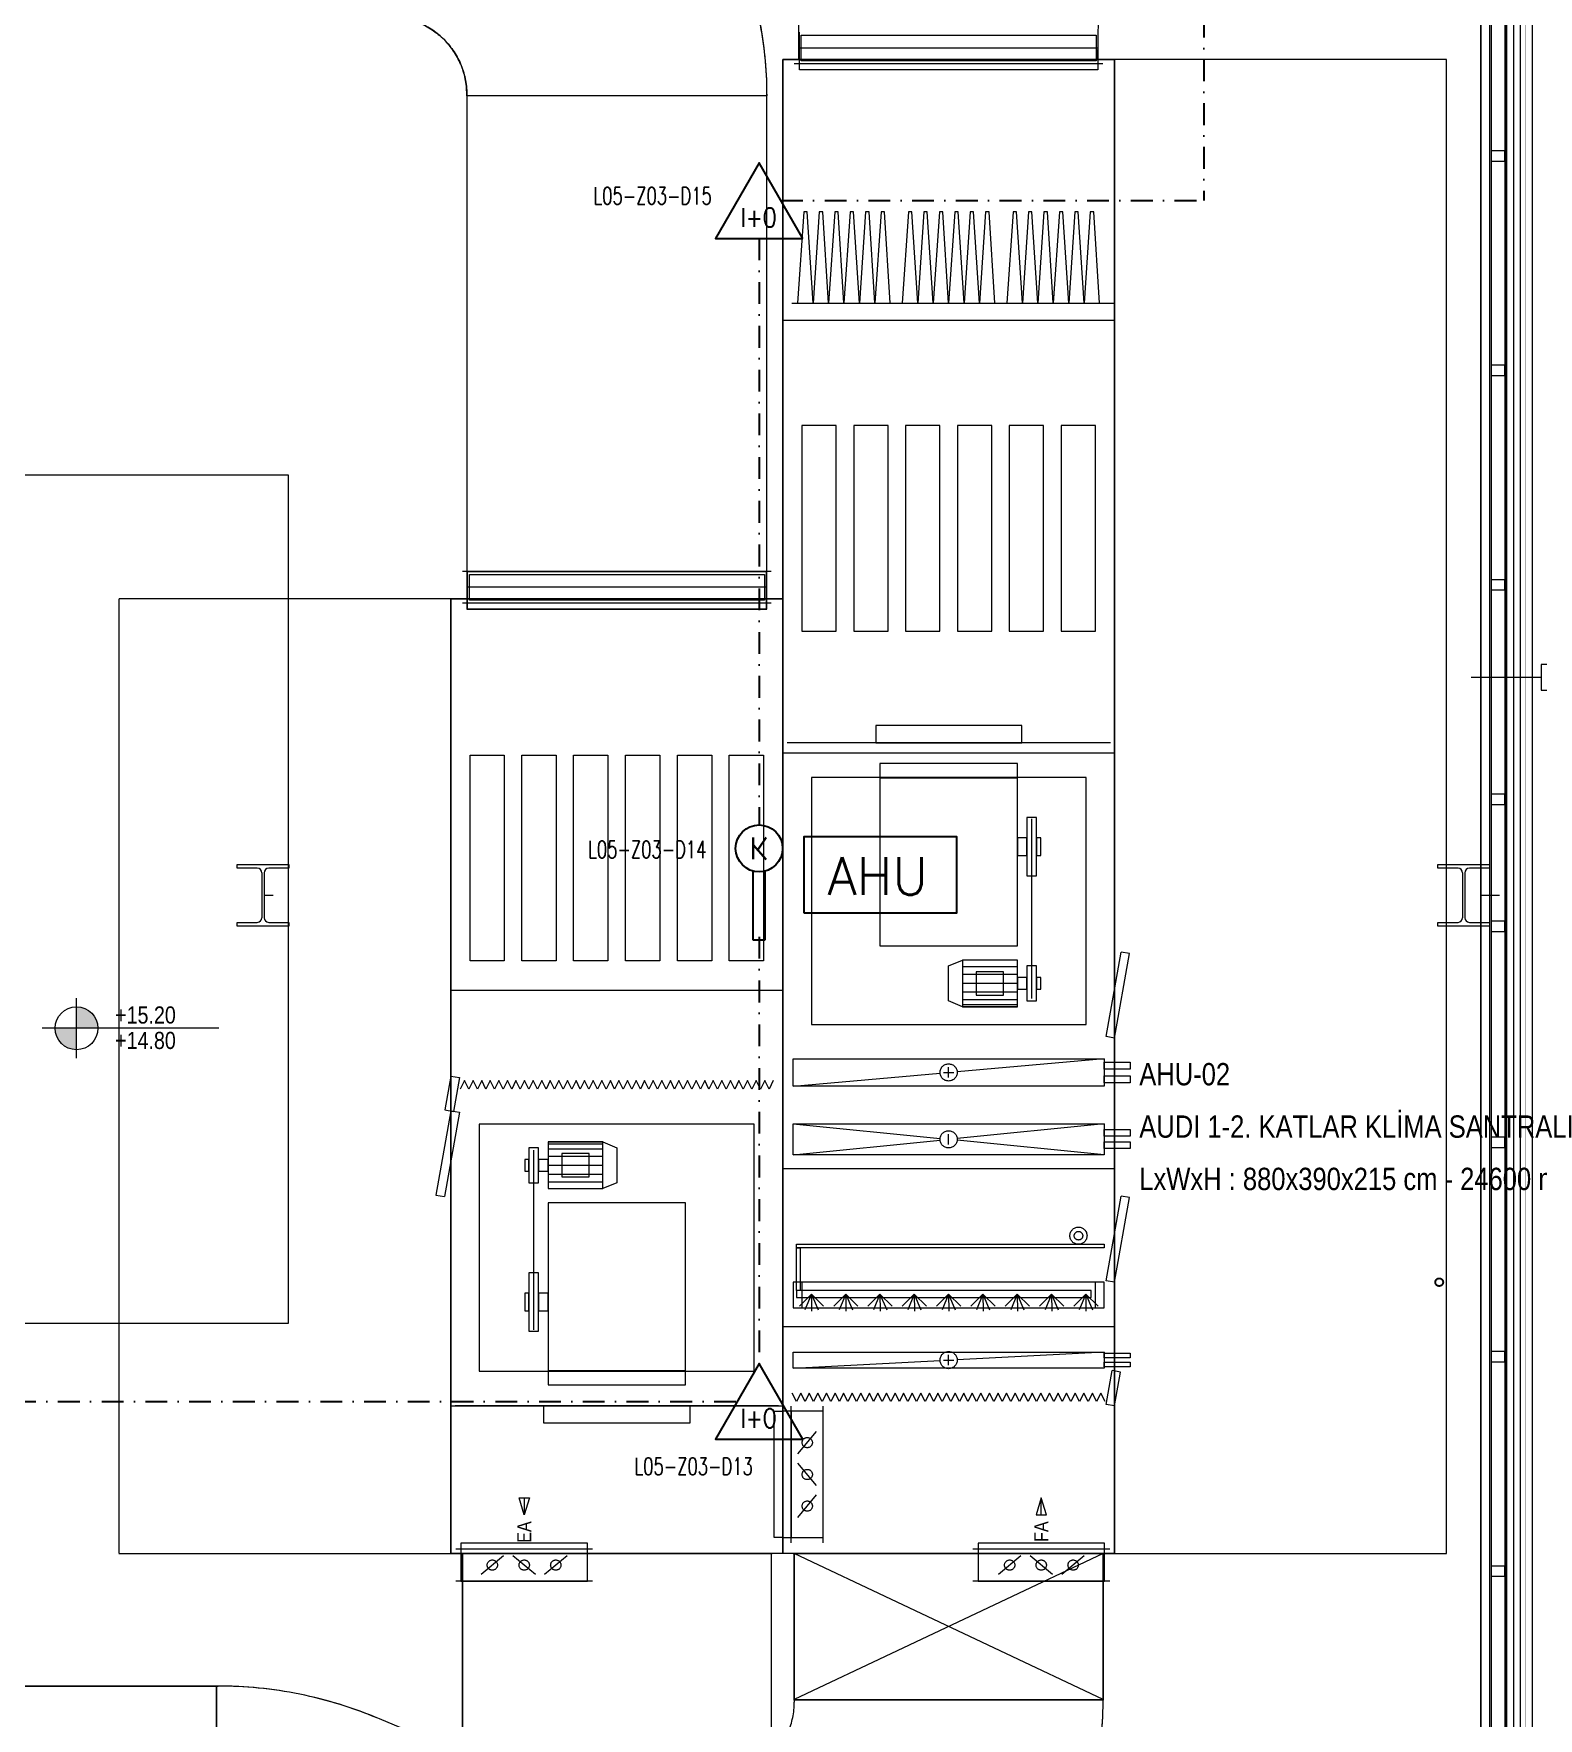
# Model space of a CAD drawing. Extents: x -1133 to 23780, y -1311 to 8245.
# Drawn here: x 19624 to 20501, y 565 to 1547 of the extents above; entities that cross this region are included whole.
import ezdxf
from ezdxf.enums import TextEntityAlignment as Align
from ezdxf.xclip import XClip

# ---------------------------------------------------------------- set-up
doc = ezdxf.new("R2010")
doc.units = 0
doc.header["$MEASUREMENT"] = 0
doc.header["$XCLIPFRAME"] = 0
for name, pattern in [('ACAD_ISO10W100', [18.5, 12, -3, 0.5, -3]), ('DASHDOT', [25.4, 12.7, -6.35, 0, -6.35]), ('HIDDEN', [0.375, 0.25, -0.125])]:
    doc.linetypes.add(name, pattern=pattern)
doc.layers.get('0').update_dxf_attribs({"color": 9, "lineweight": 9})
for name, color, linetype, lineweight in [('06D', 9, 'Continuous', 9), ('10', 9, 'Continuous', 9), ('11', 9, 'Continuous', 9), ('21', 9, 'Continuous', 9), ('22', 8, 'Continuous', 9), ('33', 9, 'BATTING', 9), ('35', 9, 'Continuous', 9), ('40', 9, 'Continuous', 9), ('40B', 9, 'Continuous', 9), ('E-DEDEKTÖR NUMARALARI', 20, 'Continuous', 30), ('E-KABLO', 7, 'Continuous', 30), ('E-KABLO @ 1', 7, 'Continuous', 30), ('E-KANAL TİPİ DUMAN DEDEKTÖRÜ', 7, 'Continuous', 30), ('E-KOMBİNE DEDEKTÖR (ISI+OPTİK DUMAN)', 7, 'Continuous', 30), ('E-YANGIN', 7, 'Continuous', 30), ('KALIP AKS', 8, 'ACAD_ISO10W100', 9)]:
    doc.layers.add(name, color=color, linetype=linetype, lineweight=lineweight)
doc.styles.add('Arial', font='arial.ttf', dxfattribs={"height": 2.5})
doc.styles.add('DEBI-BLOCK', font='arial.ttf', dxfattribs={"width": 0.8})
doc.styles.add('E-YAZI', font='txttw.shx')
doc.styles.add('MuuM_TEXT-STANDART', font='ARIALN.TTF')
doc.styles.add('ROMANS8', font='Txttw.shx')
doc.linetypes.add('BATTING', pattern='A,0.0001,-0.1,[134,ltypeshp.shx,S=0.1,R=0,X=-0.1,Y=0],-0.2,[134,ltypeshp.shx,S=0.1,R=180,X=0.1,Y=0],-0.1', length=0.4001)

# ---------------------------------------------------------------- blocks, each defined once
blk = doc.blocks.new('p-m-mekanik')
for p, q in [((1112.7, 1125.72), (1112.7, 1144.22)), ((1113.7, 1127.52), (1113.7, 1142.32)), ((1113.7, 1142.32), (1285.7, 1142.32)), ((1285.7, 1142.32), (1285.7, 1127.52)), ((1285.7, 1142.32), (1285.7, 1142.32)), ((1286.7, 1144.22), (1286.7, 1125.72)), ((1286.7, 1134.92), (1112.7, 1134.92)), ((1103, 1128.22), (1103, 1122.12)), ((1296.5, 1128.22), (1103, 1128.22)), ((1103, 257.22), (1103, 1128.22)), ((1103, 1128.22), (1296.5, 1128.22)), ((1103, 1122.12), (1103, 1042.12)), ((1290.4, 1128.22), (1109.1, 1128.22)), ((1109.1, 1128.22), (1109.1, 1128.22)), ((1109.1, 1128.22), (1290.4, 1128.22)), ((1289.7, 1125.72), (1109.7, 1125.72)), ((1112.7, 1122.12), (1112.7, 1128.22)), ((1112.7, 1128.22), (1286.7, 1128.22)), ((1286.7, 1125.72), (1112.7, 1125.72)), ((1286.7, 1122.12), (1112.7, 1122.12)), ((1285.7, 1127.52), (1113.7, 1127.52)), ((1286.7, 1128.22), (1286.7, 1122.12)), ((1286.7, 1128.22), (1286.7, 1128.22)), ((1290.4, 1128.22), (1290.4, 1128.22)), ((1290.4, 1128.22), (1290.4, 1128.22)), ((1296.5, 1128.22), (1296.5, 257.22)), ((1296.5, 1128.22), (1296.5, 1122.12)), ((1296.5, 1128.22), (1296.5, 257.22)), ((1296.5, 1122.12), (1296.5, 1042.12)), ((918.8, 1106.97), (918.8, 1107.97)), ((918.8, 1106.97), (918.8, 807.72)), ((1093.8, 1106.97), (918.8, 1106.97)), ((1093.8, 1106.97), (918.8, 1106.97)), ((1093.8, 1107.97), (1093.8, 1106.97)), ((1093.8, 807.72), (1093.8, 1106.97)), ((1103, 982.12), (1103, 1042.12)), ((1296.5, 982.12), (1296.5, 1042.12)), ((1115.3, 1039.42), (1111.7, 986.12)), ((1117.3, 1039.42), (1115.3, 1039.42)), ((1120.7, 986.12), (1117.3, 1039.42)), ((1124.3, 1039.42), (1120.7, 986.12)), ((1126.3, 1039.42), (1124.3, 1039.42)), ((1129.7, 986.12), (1126.3, 1039.42)), ((1133.3, 1039.42), (1129.7, 986.12)), ((1135.3, 1039.42), (1133.3, 1039.42)), ((1138.7, 986.12), (1135.3, 1039.42)), ((1142.3, 1039.42), (1138.7, 986.12)), ((1144.3, 1039.42), (1142.3, 1039.42)), ((1147.7, 986.12), (1144.3, 1039.42)), ((1151.3, 1039.42), (1147.7, 986.12)), ((1153.3, 1039.42), (1151.3, 1039.42)), ((1156.7, 986.12), (1153.3, 1039.42)), ((1160.3, 1039.42), (1156.7, 986.12)), ((1162.3, 1039.42), (1160.3, 1039.42)), ((1165.7, 986.12), (1162.3, 1039.42)), ((1176.3, 1039.42), (1172.7, 986.12)), ((1178.3, 1039.42), (1176.3, 1039.42)), ((1181.7, 986.12), (1178.3, 1039.42)), ((1185.3, 1039.42), (1181.7, 986.12)), ((1187.3, 1039.42), (1185.3, 1039.42)), ((1190.7, 986.12), (1187.3, 1039.42)), ((1194.3, 1039.42), (1190.7, 986.12)), ((1196.3, 1039.42), (1194.3, 1039.42)), ((1199.7, 986.12), (1196.3, 1039.42)), ((1203.3, 1039.42), (1199.7, 986.12)), ((1205.3, 1039.42), (1203.3, 1039.42)), ((1208.7, 986.12), (1205.3, 1039.42)), ((1212.3, 1039.42), (1208.7, 986.12)), ((1214.3, 1039.42), (1212.3, 1039.42)), ((1217.7, 986.12), (1214.3, 1039.42)), ((1221.3, 1039.42), (1217.7, 986.12)), ((1223.3, 1039.42), (1221.3, 1039.42)), ((1226.7, 986.12), (1223.3, 1039.42)), ((1237.3, 1039.42), (1233.7, 986.12)), ((1239.3, 1039.42), (1237.3, 1039.42)), ((1242.7, 986.12), (1239.3, 1039.42)), ((1246.3, 1039.42), (1242.7, 986.12)), ((1248.3, 1039.42), (1246.3, 1039.42)), ((1251.7, 986.12), (1248.3, 1039.42)), ((1255.3, 1039.42), (1251.7, 986.12)), ((1257.3, 1039.42), (1255.3, 1039.42)), ((1260.7, 986.12), (1257.3, 1039.42)), ((1264.3, 1039.42), (1260.7, 986.12)), ((1266.3, 1039.42), (1264.3, 1039.42)), ((1269.7, 986.12), (1266.3, 1039.42)), ((1273.3, 1039.42), (1269.7, 986.12)), ((1275.3, 1039.42), (1273.3, 1039.42)), ((1278.7, 986.12), (1275.3, 1039.42)), ((1282.3, 1039.42), (1278.7, 986.12)), ((1284.3, 1039.42), (1282.3, 1039.42)), ((1287.7, 986.12), (1284.3, 1039.42)), ((1103, 976.02), (1103, 982.12)), ((1108.3, 986.12), (1169.3, 986.12)), ((1169.3, 986.12), (1230.3, 986.12)), ((1230.3, 986.12), (1296.5, 986.12)), ((1296.5, 976.02), (1296.5, 982.12)), ((1296.5, 976.02), (1103, 976.02)), ((1103, 969.92), (1103, 976.02)), ((1296.5, 969.92), (1296.5, 976.02)), ((1103, 919.92), (1103, 969.92)), ((1296.5, 919.92), (1296.5, 969.92)), ((1103, 789.92), (1103, 919.92)), ((1134.2, 914.92), (1114.2, 914.92)), ((1114.2, 914.92), (1114.2, 794.92)), ((1134.2, 794.92), (1134.2, 914.92)), ((1164.4, 914.92), (1144.4, 914.92)), ((1144.4, 914.92), (1144.4, 794.92)), ((1164.4, 794.92), (1164.4, 914.92)), ((1194.6, 914.92), (1174.6, 914.92)), ((1174.6, 914.92), (1174.6, 794.92)), ((1194.6, 794.92), (1194.6, 914.92)), ((1224.9, 914.92), (1204.9, 914.92)), ((1204.9, 914.92), (1204.9, 794.92)), ((1224.9, 794.92), (1224.9, 914.92)), ((1255.1, 914.92), (1235.1, 914.92)), ((1235.1, 914.92), (1235.1, 794.92)), ((1255.1, 794.92), (1255.1, 914.92)), ((1285.3, 914.92), (1265.3, 914.92)), ((1265.3, 914.92), (1265.3, 794.92)), ((1285.3, 794.92), (1285.3, 914.92)), ((1296.5, 789.92), (1296.5, 919.92)), ((1103.1, 839.82), (1103.1, 849.82)), ((1096.3, 829.82), (916.3, 829.82)), ((919.3, 811.32), (919.3, 829.82)), ((919.3, 829.82), (1093.3, 829.82)), ((920.3, 813.12), (920.3, 827.92)), ((920.3, 827.92), (1092.3, 827.92)), ((1092.3, 827.92), (1092.3, 813.12)), ((1092.3, 827.92), (1092.3, 827.92)), ((1093.3, 829.82), (1093.3, 811.32)), ((1093.3, 829.82), (1093.3, 829.82)), ((1093.3, 820.52), (919.3, 820.52)), ((909.5, 257.22), (909.5, 813.82)), ((909.5, 813.82), (909.5, 807.72)), ((1103, 813.82), (909.5, 813.82)), ((909.5, 257.22), (909.5, 813.82)), ((909.5, 813.82), (1103, 813.82)), ((909.5, 807.72), (909.5, 727.72)), ((1096.9, 813.82), (915.6, 813.82)), ((915.6, 813.82), (915.6, 813.82)), ((915.6, 813.82), (1096.9, 813.82)), ((1096.3, 811.32), (916.3, 811.32)), ((918.8, 807.72), (1093.8, 807.72)), ((919.3, 807.72), (919.3, 813.82)), ((919.3, 813.82), (1093.3, 813.82)), ((1093.3, 811.32), (919.3, 811.32)), ((1093.3, 807.72), (919.3, 807.72)), ((1092.3, 813.12), (920.3, 813.12)), ((1093.3, 813.82), (1093.3, 807.72)), ((1093.3, 813.82), (1093.3, 813.82)), ((1096.9, 813.82), (1096.9, 813.82)), ((1096.9, 813.82), (1096.9, 813.82)), ((1103, 813.82), (1103, 807.72)), ((1103, 813.82), (1103, 257.22)), ((1103, 807.72), (1103, 727.72)), ((1103, 729.92), (1103, 789.92)), ((1114.2, 794.92), (1134.2, 794.92)), ((1134.2, 794.92), (1134.2, 794.92)), ((1144.4, 794.92), (1164.4, 794.92)), ((1164.4, 794.92), (1164.4, 794.92)), ((1174.6, 794.92), (1194.6, 794.92)), ((1194.6, 794.92), (1194.6, 794.92)), ((1204.9, 794.92), (1224.9, 794.92)), ((1224.9, 794.92), (1224.9, 794.92)), ((1235.1, 794.92), (1255.1, 794.92)), ((1255.1, 794.92), (1255.1, 794.92)), ((1265.3, 794.92), (1285.3, 794.92)), ((1285.3, 794.92), (1285.3, 794.92)), ((1296.5, 729.92), (1296.5, 789.92)), ((1242.3, 739.92), (1157.2, 739.92)), ((1157.2, 739.92), (1157.2, 729.92)), ((1242.3, 729.92), (1242.3, 739.92)), ((909.5, 727.72), (909.5, 597.72)), ((1103, 723.82), (1103, 729.92)), ((1103, 727.72), (1103, 597.72)), ((1294, 729.92), (1105.5, 729.92)), ((1157.2, 729.92), (1242.3, 729.92)), ((1242.3, 729.92), (1242.3, 729.92)), ((1296.5, 723.82), (1296.5, 729.92)), ((920.7, 602.72), (920.7, 722.72)), ((920.7, 722.72), (940.7, 722.72)), ((940.7, 722.72), (940.7, 602.72)), ((940.7, 722.72), (940.7, 722.72)), ((950.9, 602.72), (950.9, 722.72)), ((950.9, 722.72), (970.9, 722.72)), ((970.9, 722.72), (970.9, 602.72)), ((970.9, 722.72), (970.9, 722.72)), ((981.1, 602.72), (981.1, 722.72)), ((981.1, 722.72), (1001.1, 722.72)), ((1001.1, 722.72), (1001.1, 602.72)), ((1001.1, 722.72), (1001.1, 722.72)), ((1011.4, 602.72), (1011.4, 722.72)), ((1011.4, 722.72), (1031.4, 722.72)), ((1031.4, 722.72), (1031.4, 602.72)), ((1031.4, 722.72), (1031.4, 722.72)), ((1041.6, 602.72), (1041.6, 722.72)), ((1041.6, 722.72), (1061.6, 722.72)), ((1061.6, 722.72), (1061.6, 602.72)), ((1061.6, 722.72), (1061.6, 722.72)), ((1071.8, 602.72), (1071.8, 722.72)), ((1071.8, 722.72), (1091.8, 722.72)), ((1091.8, 722.72), (1091.8, 602.72)), ((1091.8, 722.72), (1091.8, 722.72)), ((1296.5, 723.82), (1103, 723.82)), ((1103, 717.72), (1103, 723.82)), ((1103, 557.72), (1103, 717.72)), ((1239.8, 717.72), (1159.7, 717.72)), ((1159.7, 717.72), (1159.7, 611.52)), ((1239.8, 611.52), (1239.8, 717.72)), ((1296.5, 717.72), (1296.5, 723.82)), ((1296.5, 557.72), (1296.5, 717.72)), ((1279.9, 709.72), (1119.7, 709.72)), ((1119.7, 709.72), (1119.7, 565.72)), ((1239.8, 709.32), (1159.7, 709.32)), ((1279.9, 565.72), (1279.9, 709.72)), ((1251, 686.32), (1245.4, 686.32)), ((1245.4, 686.32), (1245.4, 652.32)), ((1248.2, 580.82), (1248.2, 685.62)), ((1251, 652.32), (1251, 686.32)), ((1245.4, 674.42), (1239.8, 674.42)), ((1239.8, 674.42), (1239.8, 664.22)), ((1245.4, 664.22), (1245.4, 674.42)), ((1253.4, 674.42), (1251, 674.42)), ((1251, 674.42), (1251, 664.22)), ((1253.4, 664.22), (1253.4, 674.42)), ((1239.8, 664.22), (1245.4, 664.22)), ((1245.4, 664.22), (1245.4, 664.22)), ((1251, 664.22), (1253.4, 664.22)), ((1253.4, 664.22), (1253.4, 664.22)), ((1245.4, 652.32), (1251, 652.32)), ((1251, 652.32), (1251, 652.32)), ((1159.7, 611.52), (1239.8, 611.52)), ((1239.8, 611.52), (1239.8, 611.52)), ((940.7, 602.72), (920.7, 602.72)), ((970.9, 602.72), (950.9, 602.72)), ((1001.1, 602.72), (981.1, 602.72)), ((1031.4, 602.72), (1011.4, 602.72)), ((1061.6, 602.72), (1041.6, 602.72)), ((1091.8, 602.72), (1071.8, 602.72)), ((1199.7, 599.82), (1207.8, 603.22)), ((1199.7, 579.42), (1199.7, 599.82)), ((1239.8, 603.22), (1207.8, 603.22)), ((1207.8, 603.22), (1207.8, 576.02)), ((1239.8, 599.22), (1207.8, 599.22)), ((1239.8, 576.02), (1239.8, 603.22)), ((1251, 599.82), (1245.4, 599.82)), ((1245.4, 599.82), (1245.4, 579.42)), ((1251, 579.42), (1251, 599.82)), ((1291.6, 558.62), (1300.3, 607.92)), ((1296.5, 557.72), (1305.2, 607.02)), ((1305.2, 607.02), (1300.3, 607.92)), ((909.5, 591.62), (909.5, 597.72)), ((909.5, 591.62), (909.5, 585.52)), ((1103, 591.62), (1103, 597.72)), ((1103, 591.62), (1103, 585.52)), ((1239.8, 594.82), (1207.8, 594.82)), ((1239.8, 589.62), (1207.8, 589.62)), ((1231.8, 596.42), (1215.8, 596.42)), ((1215.8, 596.42), (1215.8, 582.82)), ((1231.8, 582.82), (1231.8, 596.42)), ((1245.4, 593.02), (1239.8, 593.02)), ((1239.8, 593.02), (1239.8, 586.22)), ((1245.4, 586.22), (1245.4, 593.02)), ((1253.4, 593.02), (1251, 593.02)), ((1251, 593.02), (1251, 586.22)), ((1253.4, 586.22), (1253.4, 593.02)), ((909.5, 585.52), (909.5, 535.52)), ((1103, 585.52), (909.5, 585.52)), ((1103, 585.52), (1103, 535.52)), ((1239.8, 584.42), (1207.8, 584.42)), ((1239.8, 580.02), (1207.8, 580.02)), ((1215.8, 582.82), (1231.8, 582.82)), ((1231.8, 582.82), (1231.8, 582.82)), ((1239.8, 586.22), (1245.4, 586.22)), ((1245.4, 586.22), (1245.4, 586.22)), ((1251, 586.22), (1253.4, 586.22)), ((1253.4, 586.22), (1253.4, 586.22)), ((1207.8, 576.02), (1199.7, 579.42)), ((1239.8, 577.12), (1207.8, 577.12)), ((1239.8, 576.02), (1207.8, 576.02)), ((1207.8, 576.02), (1239.8, 576.02)), ((1239.8, 576.02), (1239.8, 576.02)), ((1245.4, 579.42), (1251, 579.42)), ((1251, 579.42), (1251, 579.42)), ((1119.7, 565.72), (1279.9, 565.72)), ((1279.9, 565.72), (1279.9, 565.72)), ((1103, 527.72), (1103, 557.72)), ((1296.5, 557.72), (1291.6, 558.62)), ((1296.5, 527.72), (1296.5, 557.72)), ((1109.1, 529.72), (1109.1, 545.72)), ((1109.1, 545.72), (1290.4, 545.72)), ((1199.7, 534.72), (1199.7, 540.72)), ((1290.4, 545.72), (1204.7, 538.12)), ((1290.4, 545.72), (1290.4, 529.72)), ((1290.4, 539.72), (1290.4, 543.72)), ((1290.4, 543.72), (1305.5, 543.72)), ((1305.5, 543.72), (1305.5, 539.72)), ((909.5, 535.52), (906.1, 515.82)), ((909.5, 535.52), (909.5, 515.52)), ((909.5, 535.52), (914.5, 534.72)), ((914.5, 534.72), (911, 515.02)), ((917.5, 533.02), (915, 528.02)), ((920, 528.02), (917.5, 533.02)), ((922.5, 533.02), (920, 528.02)), ((925, 528.02), (922.5, 533.02)), ((927.5, 533.02), (925, 528.02)), ((930, 528.02), (927.5, 533.02)), ((932.5, 533.02), (930, 528.02)), ((935, 528.02), (932.5, 533.02)), ((937.5, 533.02), (935, 528.02)), ((940, 528.02), (937.5, 533.02)), ((942.5, 533.02), (940, 528.02)), ((945, 528.02), (942.5, 533.02)), ((947.5, 533.02), (945, 528.02)), ((950, 528.02), (947.5, 533.02)), ((952.5, 533.02), (950, 528.02)), ((955, 528.02), (952.5, 533.02)), ((957.5, 533.02), (955, 528.02)), ((960, 528.02), (957.5, 533.02)), ((962.5, 533.02), (960, 528.02)), ((965, 528.02), (962.5, 533.02)), ((967.5, 533.02), (965, 528.02)), ((970, 528.02), (967.5, 533.02)), ((972.5, 533.02), (970, 528.02)), ((975, 528.02), (972.5, 533.02)), ((977.5, 533.02), (975, 528.02)), ((980, 528.02), (977.5, 533.02)), ((982.5, 533.02), (980, 528.02)), ((985, 528.02), (982.5, 533.02)), ((987.5, 533.02), (985, 528.02)), ((990, 528.02), (987.5, 533.02)), ((992.5, 533.02), (990, 528.02)), ((995, 528.02), (992.5, 533.02)), ((997.5, 533.02), (995, 528.02)), ((1000, 528.02), (997.5, 533.02)), ((1002.5, 533.02), (1000, 528.02)), ((1005, 528.02), (1002.5, 533.02)), ((1007.5, 533.02), (1005, 528.02)), ((1010, 528.02), (1007.5, 533.02)), ((1012.5, 533.02), (1010, 528.02)), ((1015, 528.02), (1012.5, 533.02)), ((1017.5, 533.02), (1015, 528.02)), ((1020, 528.02), (1017.5, 533.02)), ((1022.5, 533.02), (1020, 528.02)), ((1025, 528.02), (1022.5, 533.02)), ((1027.5, 533.02), (1025, 528.02)), ((1030, 528.02), (1027.5, 533.02)), ((1032.5, 533.02), (1030, 528.02)), ((1035, 528.02), (1032.5, 533.02)), ((1037.5, 533.02), (1035, 528.02)), ((1040, 528.02), (1037.5, 533.02)), ((1042.5, 533.02), (1040, 528.02)), ((1045, 528.02), (1042.5, 533.02)), ((1047.5, 533.02), (1045, 528.02)), ((1050, 528.02), (1047.5, 533.02)), ((1052.5, 533.02), (1050, 528.02)), ((1055, 528.02), (1052.5, 533.02)), ((1057.5, 533.02), (1055, 528.02)), ((1060, 528.02), (1057.5, 533.02)), ((1062.5, 533.02), (1060, 528.02)), ((1065, 528.02), (1062.5, 533.02)), ((1067.5, 533.02), (1065, 528.02)), ((1070, 528.02), (1067.5, 533.02)), ((1072.5, 533.02), (1070, 528.02)), ((1075, 528.02), (1072.5, 533.02)), ((1077.5, 533.02), (1075, 528.02)), ((1080, 528.02), (1077.5, 533.02)), ((1082.5, 533.02), (1080, 528.02)), ((1085, 528.02), (1082.5, 533.02)), ((1087.5, 533.02), (1085, 528.02)), ((1090, 528.02), (1087.5, 533.02)), ((1092.5, 533.02), (1090, 528.02)), ((1095, 528.02), (1092.5, 533.02)), ((1097.5, 533.02), (1095, 528.02)), ((1103, 535.52), (1103, 515.52)), ((1109.1, 529.72), (1194.7, 537.32)), ((1196.7, 537.72), (1202.7, 537.72)), ((1305.5, 539.72), (1290.4, 539.72)), ((1290.4, 539.72), (1290.4, 539.72)), ((1290.4, 531.72), (1290.4, 535.72)), ((1290.4, 535.72), (1305.5, 535.72)), ((1305.5, 531.72), (1290.4, 531.72)), ((1290.4, 531.72), (1290.4, 531.72)), ((1305.5, 535.72), (1305.5, 531.72)), ((1103, 487.72), (1103, 527.72)), ((1290.4, 529.72), (1109.1, 529.72)), ((1109.1, 529.72), (1109.1, 529.72)), ((1296.5, 487.72), (1296.5, 527.72)), ((909.5, 515.42), (900.8, 466.22)), ((914.5, 514.62), (905.8, 465.32)), ((906.1, 515.82), (911, 515.02)), ((909.5, 515.52), (909.5, 355.52)), ((909.5, 515.42), (914.5, 514.62)), ((1103, 515.52), (1103, 355.52)), ((926.1, 507.52), (926.1, 363.52)), ((1086.3, 507.52), (926.1, 507.52)), ((926.1, 507.52), (926.1, 507.52)), ((1086.3, 363.52), (1086.3, 507.52)), ((1109.1, 507.72), (1194.7, 499.22)), ((1109.1, 489.72), (1109.1, 507.72)), ((1109.1, 507.72), (1290.4, 507.72)), ((1199.7, 495.72), (1199.7, 501.72)), ((1290.4, 507.72), (1204.7, 499.22)), ((1290.4, 507.72), (1290.4, 489.72)), ((1290.4, 500.52), (1290.4, 504.52)), ((1290.4, 504.52), (1305.5, 504.52)), ((1305.5, 504.52), (1305.5, 500.52)), ((955, 493.82), (955, 473.42)), ((960.6, 493.82), (955, 493.82)), ((955, 493.82), (955, 493.82)), ((957.8, 492.42), (957.8, 387.62)), ((960.6, 473.42), (960.6, 493.82)), ((966.2, 497.22), (998.2, 497.22)), ((966.2, 497.22), (966.2, 470.02)), ((998.2, 497.22), (966.2, 497.22)), ((966.2, 497.22), (966.2, 497.22)), ((966.2, 496.12), (998.2, 496.12)), ((966.2, 493.22), (998.2, 493.22)), ((998.2, 497.22), (1006.3, 493.82)), ((998.2, 470.02), (998.2, 497.22)), ((1006.3, 493.82), (1006.3, 473.42)), ((1109.1, 489.72), (1194.7, 498.22)), ((1290.4, 489.72), (1204.7, 498.22)), ((1305.5, 500.52), (1290.4, 500.52)), ((1290.4, 500.52), (1290.4, 500.52)), ((1290.4, 493.32), (1290.4, 497.32)), ((1290.4, 497.32), (1305.5, 497.32)), ((1305.5, 493.32), (1290.4, 493.32)), ((1290.4, 493.32), (1290.4, 493.32)), ((1305.5, 497.32), (1305.5, 493.32)), ((952.6, 487.02), (952.6, 480.22)), ((955, 487.02), (952.6, 487.02)), ((952.6, 487.02), (952.6, 487.02)), ((955, 480.22), (955, 487.02)), ((960.6, 487.02), (960.6, 480.22)), ((966.2, 487.02), (960.6, 487.02)), ((960.6, 487.02), (960.6, 487.02)), ((966.2, 488.82), (998.2, 488.82)), ((966.2, 480.22), (966.2, 487.02)), ((966.2, 483.62), (998.2, 483.62)), ((974.2, 490.42), (974.2, 476.82)), ((990.2, 490.42), (974.2, 490.42)), ((974.2, 490.42), (974.2, 490.42)), ((990.2, 476.82), (990.2, 490.42)), ((1103, 481.62), (1103, 487.72)), ((1103, 481.62), (1296.5, 481.62)), ((1103, 475.52), (1103, 481.62)), ((1290.4, 489.72), (1109.1, 489.72)), ((1109.1, 489.72), (1109.1, 489.72)), ((1296.5, 481.62), (1296.5, 487.72)), ((1296.5, 475.52), (1296.5, 481.62)), ((952.6, 480.22), (955, 480.22)), ((955, 473.42), (960.6, 473.42)), ((960.6, 480.22), (966.2, 480.22)), ((966.2, 478.42), (998.2, 478.42)), ((966.2, 474.02), (998.2, 474.02)), ((974.2, 476.82), (990.2, 476.82)), ((1006.3, 473.42), (998.2, 470.02)), ((1103, 395.52), (1103, 475.52)), ((1296.5, 395.52), (1296.5, 475.52)), ((900.8, 466.22), (905.8, 465.32)), ((966.2, 470.02), (998.2, 470.02)), ((966.2, 461.72), (966.2, 355.52)), ((1046.3, 461.72), (966.2, 461.72)), ((966.2, 461.72), (966.2, 461.72)), ((1046.3, 355.52), (1046.3, 461.72)), ((1291.6, 416.32), (1300.3, 465.52)), ((1296.5, 415.42), (1305.2, 464.72)), ((1305.2, 464.72), (1300.3, 465.52)), ((1111.1, 435.52), (1111.1, 437.52)), ((1111.1, 437.52), (1290.4, 437.52)), ((1290.4, 435.52), (1111.1, 435.52)), ((1111.1, 435.52), (1111.1, 435.52)), ((1111.1, 410.52), (1111.1, 435.52)), ((1111.1, 435.52), (1113.1, 435.52)), ((1113.1, 435.52), (1113.1, 410.52)), ((1290.4, 437.52), (1290.4, 435.52)), ((955, 420.92), (955, 386.92)), ((960.6, 420.92), (955, 420.92)), ((955, 420.92), (955, 420.92)), ((960.6, 386.92), (960.6, 420.92)), ((1290.4, 415.52), (1109.1, 415.52)), ((1109.1, 415.52), (1109.1, 400.52)), ((1285.4, 415.52), (1114.1, 415.52)), ((1114.1, 415.52), (1114.1, 400.52)), ((1285.4, 400.52), (1285.4, 415.52)), ((1290.4, 400.52), (1290.4, 415.52)), ((1296.5, 415.42), (1291.6, 416.32)), ((952.6, 409.02), (952.6, 398.82)), ((955, 409.02), (952.6, 409.02)), ((952.6, 409.02), (952.6, 409.02)), ((955, 398.82), (955, 409.02)), ((960.6, 409.02), (960.6, 398.82)), ((966.2, 409.02), (960.6, 409.02)), ((960.6, 409.02), (960.6, 409.02)), ((966.2, 398.82), (966.2, 409.02)), ((1113.1, 410.52), (1111.1, 410.52)), ((1111.1, 410.52), (1111.1, 410.52)), ((1282.9, 410.52), (1111.1, 410.52)), ((1111.1, 410.52), (1111.1, 406.52)), ((1111.1, 406.52), (1282.9, 406.52)), ((1119.7, 408.52), (1112.7, 401.42)), ((1119.7, 408.52), (1115.9, 399.32)), ((1119.7, 408.52), (1119.8, 398.52)), ((1119.7, 408.52), (1123.6, 399.32)), ((1119.7, 408.52), (1126.8, 401.42)), ((1139.7, 408.52), (1132.7, 401.42)), ((1139.7, 408.52), (1135.9, 399.32)), ((1139.7, 408.52), (1139.8, 398.52)), ((1139.7, 408.52), (1143.6, 399.32)), ((1139.7, 408.52), (1146.8, 401.42)), ((1159.7, 408.52), (1152.7, 401.42)), ((1159.7, 408.52), (1155.9, 399.32)), ((1159.7, 408.52), (1159.8, 398.52)), ((1159.7, 408.52), (1163.6, 399.32)), ((1159.7, 408.52), (1166.8, 401.42)), ((1179.7, 408.52), (1172.7, 401.42)), ((1179.7, 408.52), (1175.9, 399.32)), ((1179.7, 408.52), (1179.8, 398.52)), ((1179.7, 408.52), (1183.6, 399.32)), ((1179.7, 408.52), (1186.8, 401.42)), ((1199.7, 408.52), (1192.7, 401.42)), ((1199.7, 408.52), (1195.9, 399.32)), ((1199.7, 408.52), (1199.8, 398.52)), ((1199.7, 408.52), (1203.6, 399.32)), ((1199.7, 408.52), (1206.8, 401.42)), ((1219.7, 408.52), (1212.7, 401.42)), ((1219.7, 408.52), (1215.9, 399.32)), ((1219.7, 408.52), (1219.8, 398.52)), ((1219.7, 408.52), (1223.6, 399.32)), ((1219.7, 408.52), (1226.8, 401.42)), ((1239.7, 408.52), (1232.7, 401.42)), ((1239.7, 408.52), (1235.9, 399.32)), ((1239.7, 408.52), (1239.8, 398.52)), ((1239.7, 408.52), (1243.6, 399.32)), ((1239.7, 408.52), (1246.8, 401.42)), ((1259.7, 408.52), (1252.7, 401.42)), ((1259.7, 408.52), (1255.9, 399.32)), ((1259.7, 408.52), (1259.8, 398.52)), ((1259.7, 408.52), (1263.6, 399.32)), ((1259.7, 408.52), (1266.8, 401.42)), ((1279.7, 408.52), (1272.7, 401.42)), ((1279.7, 408.52), (1275.9, 399.32)), ((1279.7, 408.52), (1279.8, 398.52)), ((1279.7, 408.52), (1283.6, 399.32)), ((1279.7, 408.52), (1286.8, 401.42)), ((1282.9, 406.52), (1282.9, 410.52)), ((1282.9, 406.52), (1282.9, 406.52)), ((952.6, 398.82), (955, 398.82)), ((960.6, 398.82), (966.2, 398.82)), ((1103, 389.42), (1103, 395.52)), ((1109.1, 400.52), (1290.4, 400.52)), ((1114.1, 400.52), (1285.4, 400.52)), ((1285.4, 400.52), (1285.4, 400.52)), ((1290.4, 400.52), (1290.4, 400.52)), ((1296.5, 389.42), (1296.5, 395.52)), ((955, 386.92), (960.6, 386.92)), ((1296.5, 389.42), (1103, 389.42)), ((1103, 383.32), (1103, 389.42)), ((1103, 363.32), (1103, 383.32)), ((1296.5, 383.32), (1296.5, 389.42)), ((1296.5, 363.32), (1296.5, 383.32)), ((1109.1, 365.32), (1109.1, 374.62)), ((1109.1, 374.62), (1290.4, 374.62)), ((1290.4, 374.62), (1204.7, 370.22)), ((1290.4, 374.62), (1290.4, 365.32)), ((1290.4, 371.32), (1290.4, 374.02)), ((1290.4, 374.02), (1305.5, 374.02)), ((1305.5, 374.02), (1305.5, 371.32)), ((926.1, 363.52), (1086.3, 363.52)), ((966.2, 363.92), (1046.3, 363.92)), ((1109.1, 365.32), (1194.7, 369.72)), ((1290.4, 365.32), (1109.1, 365.32)), ((1109.1, 365.32), (1109.1, 365.32)), ((1196.7, 370.02), (1202.7, 370.02)), ((1199.7, 367.02), (1199.7, 373.02)), ((1305.5, 371.32), (1290.4, 371.32)), ((1290.4, 371.32), (1290.4, 371.32)), ((1290.4, 366.02), (1290.4, 368.72)), ((1290.4, 368.72), (1305.5, 368.72)), ((1305.5, 366.02), (1290.4, 366.02)), ((1290.4, 366.02), (1290.4, 366.02)), ((1291.6, 344.22), (1295.1, 363.92)), ((1300, 363.02), (1295.1, 363.92)), ((1305.5, 368.72), (1305.5, 366.02)), ((909.5, 349.42), (909.5, 355.52)), ((966.2, 355.52), (1046.3, 355.52)), ((1103, 343.32), (1103, 363.32)), ((1103, 349.42), (1103, 355.52)), ((1296.5, 343.32), (1296.5, 363.32)), ((1296.5, 343.32), (1300, 363.02)), ((909.5, 349.42), (909.5, 343.32)), ((1103, 349.42), (1103, 343.32)), ((1111, 345.82), (1108.5, 350.82)), ((1113.5, 350.82), (1111, 345.82)), ((1116, 345.82), (1113.5, 350.82)), ((1118.5, 350.82), (1116, 345.82)), ((1121, 345.82), (1118.5, 350.82)), ((1123.5, 350.82), (1121, 345.82)), ((1126, 345.82), (1123.5, 350.82)), ((1128.5, 350.82), (1126, 345.82)), ((1131, 345.82), (1128.5, 350.82)), ((1133.5, 350.82), (1131, 345.82)), ((1136, 345.82), (1133.5, 350.82)), ((1138.5, 350.82), (1136, 345.82)), ((1141, 345.82), (1138.5, 350.82)), ((1143.5, 350.82), (1141, 345.82)), ((1146, 345.82), (1143.5, 350.82)), ((1148.5, 350.82), (1146, 345.82)), ((1151, 345.82), (1148.5, 350.82)), ((1153.5, 350.82), (1151, 345.82)), ((1156, 345.82), (1153.5, 350.82)), ((1158.5, 350.82), (1156, 345.82)), ((1161, 345.82), (1158.5, 350.82)), ((1163.5, 350.82), (1161, 345.82)), ((1166, 345.82), (1163.5, 350.82)), ((1168.5, 350.82), (1166, 345.82)), ((1171, 345.82), (1168.5, 350.82)), ((1173.5, 350.82), (1171, 345.82)), ((1176, 345.82), (1173.5, 350.82)), ((1178.5, 350.82), (1176, 345.82)), ((1181, 345.82), (1178.5, 350.82)), ((1183.5, 350.82), (1181, 345.82)), ((1186, 345.82), (1183.5, 350.82)), ((1188.5, 350.82), (1186, 345.82)), ((1191, 345.82), (1188.5, 350.82)), ((1193.5, 350.82), (1191, 345.82)), ((1196, 345.82), (1193.5, 350.82)), ((1198.5, 350.82), (1196, 345.82)), ((1201, 345.82), (1198.5, 350.82)), ((1203.5, 350.82), (1201, 345.82)), ((1206, 345.82), (1203.5, 350.82)), ((1208.5, 350.82), (1206, 345.82)), ((1211, 345.82), (1208.5, 350.82)), ((1213.5, 350.82), (1211, 345.82)), ((1216, 345.82), (1213.5, 350.82)), ((1218.5, 350.82), (1216, 345.82)), ((1221, 345.82), (1218.5, 350.82)), ((1223.5, 350.82), (1221, 345.82)), ((1226, 345.82), (1223.5, 350.82)), ((1228.5, 350.82), (1226, 345.82)), ((1231, 345.82), (1228.5, 350.82)), ((1233.5, 350.82), (1231, 345.82)), ((1236, 345.82), (1233.5, 350.82)), ((1238.5, 350.82), (1236, 345.82)), ((1241, 345.82), (1238.5, 350.82)), ((1243.5, 350.82), (1241, 345.82)), ((1246, 345.82), (1243.5, 350.82)), ((1248.5, 350.82), (1246, 345.82)), ((1251, 345.82), (1248.5, 350.82)), ((1253.5, 350.82), (1251, 345.82)), ((1256, 345.82), (1253.5, 350.82)), ((1258.5, 350.82), (1256, 345.82)), ((1261, 345.82), (1258.5, 350.82)), ((1263.5, 350.82), (1261, 345.82)), ((1266, 345.82), (1263.5, 350.82)), ((1268.5, 350.82), (1266, 345.82)), ((1271, 345.82), (1268.5, 350.82)), ((1273.5, 350.82), (1271, 345.82)), ((1276, 345.82), (1273.5, 350.82)), ((1278.5, 350.82), (1276, 345.82)), ((1281, 345.82), (1278.5, 350.82)), ((1283.5, 350.82), (1281, 345.82)), ((1286, 345.82), (1283.5, 350.82)), ((1288.5, 350.82), (1286, 345.82)), ((1291, 345.82), (1288.5, 350.82)), ((1296.5, 343.32), (1291.6, 344.22)), ((909.5, 263.32), (909.5, 343.32)), ((909.5, 343.32), (909.5, 343.32)), ((909.5, 343.32), (1103, 343.32)), ((1100.5, 343.32), (912, 343.32)), ((963.7, 333.32), (963.7, 343.32)), ((963.7, 343.32), (1048.8, 343.32)), ((1048.8, 343.32), (1048.8, 333.32)), ((1048.8, 343.32), (1048.8, 343.32)), ((1098, 266.52), (1098, 340.22)), ((1098, 340.22), (1103, 340.22)), ((1103, 263.32), (1103, 343.32)), ((1103, 263.32), (1103, 343.32)), ((1103, 343.32), (1103, 343.32)), ((1103, 340.22), (1103, 266.52)), ((1108, 340.22), (1103, 340.22)), ((1103, 340.22), (1103, 266.52)), ((1108, 263.52), (1108, 343.22)), ((1126.5, 340.22), (1108, 340.22)), ((1108, 340.22), (1108, 266.52)), ((1108, 266.52), (1108, 340.22)), ((1126.5, 263.52), (1126.5, 343.22)), ((1126.5, 266.52), (1126.5, 340.22)), ((1296.5, 263.32), (1296.5, 343.32)), ((1048.8, 333.32), (963.7, 333.32)), ((1111.9, 315.32), (1122.6, 328.42)), ((1122.6, 296.82), (1111.9, 309.92)), ((952.3, 279.72), (949.3, 289.72)), ((949.3, 289.72), (955.3, 289.72)), ((952.3, 289.72), (952.3, 279.72)), ((955.3, 289.72), (952.3, 279.72)), ((1111.9, 278.32), (1122.6, 291.42)), ((1253.7, 289.72), (1250.7, 279.72)), ((1253.7, 279.72), (1253.7, 289.72)), ((1256.7, 279.72), (1253.7, 289.72)), ((1250.7, 279.72), (1256.7, 279.72)), ((1103, 266.52), (1098, 266.52)), ((1098, 266.52), (1098, 266.52)), ((1103, 266.52), (1108, 266.52)), ((1108, 266.52), (1126.5, 266.52)), ((1108, 266.52), (1108, 266.52)), ((1126.5, 266.52), (1126.5, 266.52)), ((716, 257.22), (909.5, 257.22)), ((909.5, 257.22), (909.5, 263.32)), ((1103, 257.22), (909.5, 257.22)), ((1103, 257.22), (909.5, 257.22)), ((992.1, 259.72), (912.4, 259.72)), ((989.1, 263.32), (915.4, 263.32)), ((915.4, 263.32), (915.4, 257.22)), ((989.1, 259.72), (915.4, 259.72)), ((915.4, 259.72), (915.4, 241.22)), ((915.4, 257.22), (989.1, 257.22)), ((1096.9, 257.22), (915.6, 257.22)), ((915.6, 257.22), (915.6, 257.22)), ((915.6, 257.22), (1096.9, 257.22)), ((916.25, -88.46), (916.25, 257.22)), ((916.25, 257.22), (1096.25, 257.22)), ((940.3, 255.82), (927.2, 245.12)), ((958.8, 245.12), (945.7, 255.82)), ((977.3, 255.82), (964.2, 245.12)), ((989.1, 257.22), (989.1, 263.32)), ((989.1, 241.22), (989.1, 259.72)), ((989.1, 257.22), (989.1, 257.22)), ((1096.25, 257.22), (1096.25, -88.46)), ((1096.9, 257.22), (1096.9, 257.22)), ((1096.9, 257.22), (1096.9, 257.22)), ((1103, 257.22), (1103, 263.32)), ((1103, 257.22), (1103, 263.32)), ((1296.5, 257.22), (1103, 257.22)), ((1296.5, 257.22), (1103, 257.22)), ((1290.4, 257.22), (1109.1, 257.22)), ((1109.1, 257.22), (1109.1, 257.22)), ((1109.1, 257.22), (1290.4, 257.22)), ((1289.75, 172.22), (1109.75, 257.22)), ((1289.75, 257.22), (1109.75, 172.22)), ((1289.75, 257.22), (1109.75, 257.22)), ((1109.75, 257.22), (1109.75, 172.22)), ((1109.75, 171.69), (1109.75, 257.22)), ((1109.75, 257.22), (1289.75, 257.22)), ((1293.6, 259.72), (1213.9, 259.72)), ((1290.6, 263.32), (1216.9, 263.32)), ((1216.9, 263.32), (1216.9, 257.22)), ((1290.6, 259.72), (1216.9, 259.72)), ((1216.9, 259.72), (1216.9, 241.22)), ((1216.9, 257.22), (1290.6, 257.22)), ((1241.8, 255.82), (1228.7, 245.12)), ((1260.3, 245.12), (1247.2, 255.82)), ((1278.8, 255.82), (1265.7, 245.12)), ((1289.75, 172.22), (1289.75, 257.22)), ((1289.75, 257.22), (1289.75, 171.69)), ((1290.4, 257.22), (1290.4, 257.22)), ((1290.4, 257.22), (1290.4, 257.22)), ((1290.6, 257.22), (1290.6, 263.32)), ((1290.6, 241.22), (1290.6, 259.72)), ((1290.6, 257.22), (1290.6, 257.22)), ((1296.5, 257.22), (1296.5, 263.32)), ((992.1, 241.22), (912.4, 241.22)), ((915.4, 241.22), (989.1, 241.22)), ((989.1, 241.22), (989.1, 241.22)), ((1293.6, 241.22), (1213.9, 241.22)), ((1216.9, 241.22), (1290.6, 241.22)), ((1290.6, 241.22), (1290.6, 241.22)), ((0, 180), (772.88, 180)), ((772.88, 0), (772.88, 180)), ((772.88, 180), (773.88, 180)), ((772.88, 180), (772.88, 0)), ((1109.75, 172.22), (1289.75, 172.22)), ((1109.75, 171.69), (1109.75, 170.69)), ((1289.75, 171.69), (1109.75, 171.69)), ((1289.75, 171.69), (1109.75, 171.69)), ((1289.75, 170.69), (1289.75, 171.69))]:
    blk.add_line(p, q)
at = {"linetype": 'HIDDEN'}
for p, q in [((1490, 1128.22), (1296.5, 1128.22)), ((1490, 257.22), (1490, 1128.22)), ((814.95, 885.95), (621.45, 885.95)), ((814.95, 391.55), (814.95, 885.95)), ((909.5, 813.82), (716, 813.82)), ((716, 813.82), (716, 257.22)), ((621.45, 391.55), (814.95, 391.55)), ((1296.5, 257.22), (1490, 257.22))]:
    blk.add_line(p, q, dxfattribs=at)
for centre, radius in [((1199.7, 537.72), 5), ((1199.7, 498.72), 5), ((1275.4, 442.52), 5), ((1275.4, 442.52), 2.5), ((1485.72, 415.42), 2.42), ((1485.72, 415.42), 2.42), ((1485.72, 415.42), 2.09), ((1485.72, 415.42), 2.09), ((1199.7, 370.02), 5), ((1117.3, 321.92), 3), ((1117.3, 303.32), 3), ((1117.3, 284.92), 3), ((933.7, 250.52), 3), ((952.3, 250.52), 3), ((970.7, 250.52), 3), ((1235.3, 250.52), 3), ((1253.7, 250.52), 3), ((1272.3, 250.52), 3)]:
    blk.add_circle(centre, radius)
for centre, radius, start, end in [((873.8, 1107.97), 220, 0, 90), ((873.8, 1107.97), 45, 0, 90), ((773.88, -60), 240, 67.16595, 90), ((1064.75, 170.69), 45, 270, 0), ((1064.75, 170.69), 225, 270, 0)]:
    blk.add_arc(centre, radius, start, end)
at = {"layer": '40'}
for points in [[(1112.2, 1164.22), (1112.2, 1128.22), (1103, 1128.22), (1103, 813.82), (1093.8, 813.82), (1093.8, 1107.97, 0.414214), (873.8, 1327.97)], [(872.8, 1152.97, -0.426948), (918.8, 1106.97), (918.8, 813.82), (909.5, 813.82), (909.5, 257.22), (915.4, 257.22), (916.25, 257.22), (916.25, 140.46), (867.93, 160.8, 0.102025), (772.88, 180), (50, 180), (50, 0), (772.88, 0, -0.107738), (798.08, -5.09), (869.38, -35.11, 0.102025), (964.44, -54.31), (1063.75, -54.31, 0.415509), (1289.75, 170.69, 0.000003), (1289.75, 257.22), (1296.5, 257.22), (1296.5, 1128.22), (1286.7, 1128.22), (1287.2, 1164.22)]]:
    blk.add_lwpolyline(points, format="xyb", dxfattribs=at)
at = {"style": 'MuuM_TEXT-STANDART'}
for s, height, rotation, p in [('AHU-02', 13, 0, (1310.87, 530.19)), ('AUDI 1-2. KATLAR KLİMA SANTRALI', 13, 0, (1310.87, 499.66)), ('LxWxH : 880x390x215 cm - 24600 m3/h - 5800 kg', 13, 0, (1310.87, 469.14)), ('EA', 8.2, 90, (956.4, 263.52)), ('FA', 8.2, 90, (1257.8, 264.02))]:
    blk.add_text(s, height=height, rotation=rotation, dxfattribs=at).set_placement(p)
at = {"style": 'DEBI-BLOCK', "width": 0.75, "flags": 8}
for tag, p in [('-', (399.97, 1627.23)), ('-', (251.72, 1361.56)), ('-', (3296.35, 465.16)), ('DEBI', (3296.35, 452.46))]:
    blk.add_attdef(tag, text='', height=13, rotation=90, dxfattribs=at).set_placement(p, align=Align.BOTTOM_RIGHT)
at = {"style": 'DEBI-BLOCK', "width": 0.75, "flags": 9}
for p in [(402.57, 1610.63), (3298.95, 448.56)]:
    blk.add_attdef('ID', text='', height=3.9, rotation=90, dxfattribs=at).set_placement(p, align=Align.MIDDLE)
at = {"style": 'DEBI-BLOCK', "width": 0.75, "flags": 8}
blk.add_attdef('KESITY', text='', height=13, rotation=90, dxfattribs=at).set_placement((3279.01, 503.33), align=Align.TOP_LEFT)
at = {"style": 'DEBI-BLOCK', "width": 0.8, "flags": 8}
blk.add_attdef('X', text='', height=13, rotation=90, dxfattribs=at).set_placement((3279.01, 499.49), align=Align.TOP_CENTER)
at = {"style": 'DEBI-BLOCK', "width": 0.75, "flags": 8}
blk.add_attdef('KESITX', text='', height=13, rotation=90, dxfattribs=at).set_placement((3279.01, 495.54), align=Align.TOP_RIGHT)
blk = doc.blocks.new('0_elevationtarget-p')
h = blk.add_hatch(color=256)
h.paths.add_polyline_path([(2.5, 0, 0.414214), (0, 2.5), (0, 0)])
h.paths.add_polyline_path([(0, 0), (-2.5, 0, 0.414214), (0, -2.5)])
blk.add_line((0, -3.5), (0, 3.5))
blk.add_lwpolyline([(16.6, 0), (-4, 0)])
blk.add_circle((0, 0), 2.5)
at = {"style": 'Arial'}
blk.add_attdef('BITMISKOT', text='', height=2, dxfattribs=at).set_placement((4.5, 0), align=Align.BOTTOM_LEFT)
blk.add_attdef('KABAKOT', text='', height=2, dxfattribs=at).set_placement((4.5, -0.59), align=Align.TOP_LEFT)
blk = doc.blocks.new('0_wallno')
blk.add_lwpolyline([(-7.84, 1.5), (7.94, 1.5), (7.94, -1.5), (-7.84, -1.5)], close=True)
blk.add_lwpolyline([(7.94, 0), (16.13, 0)])
at = {"style": 'Arial'}
blk.add_attdef('GENISLIK', text='', height=2, dxfattribs=at).set_placement((8.44, 0), align=Align.BOTTOM_LEFT)
blk.add_attdef('DUVARNO', text='', height=2, dxfattribs=at).set_placement((0, 0), align=Align.MIDDLE_CENTER)
blk.add_attdef('YUKSEKLIK', text='', height=2, dxfattribs=at).set_placement((8.44, -0.5), align=Align.TOP_LEFT)
blk = doc.blocks.new('KAPI KODLARI ÇATI KATI')
at = {"layer": '22'}
ref = blk.add_blockref('0_wallno', (20542.44, 1172.04), dxfattribs=dict(at, xscale=-5, yscale=5, zscale=5))
ref.add_attrib('DUVARNO', 'AUDI-GC03', dxfattribs={"layer": '0', "height": 10, "style": 'Arial'}).set_placement((20543.18, 1172.04), align=Align.MIDDLE_CENTER)
blk = doc.blocks.new('prf-36')
for p, q in [((-15, 18), (15, 18)), ((-15, 15.75), (-15, 18)), ((-3.325, 15.75), (-15, 15.75)), ((-0.625, 13.05), (-0.625, -13.05)), ((0.625, 13.05), (0.625, -13.05)), ((15, 15.75), (3.325, 15.75)), ((15, 18), (15, 15.75)), ((-15, -15.75), (-3.325, -15.75)), ((-15, -18), (-15, -15.75)), ((15, -18), (-15, -18)), ((3.325, -15.75), (15, -15.75)), ((15, -15.75), (15, -18))]:
    blk.add_line(p, q)
for centre, start, end in [((-3.325, 13.05), 0, 90), ((3.325, 13.05), 90, 180), ((-3.325, -13.05), 270, 0), ((3.325, -13.05), 180, 270)]:
    blk.add_arc(centre, 2.7, start, end)
blk = doc.blocks.new('ÇATI KATI PLANI')
at = {"layer": '06D'}
for points in [[(20010.77, 1845), (20010.77, 1853), (20490.48, 1853), (20490.48, 317)], [(20497.48, 1852.34), (20497.48, 310)]]:
    blk.add_lwpolyline(points, dxfattribs=at)
at = {"layer": '10', "const_width": 0.1}
blk.add_lwpolyline([(20493.48, 1841.8), (20493.48, 314)], dxfattribs=at)
at = {"layer": '10'}
for points in [[(20481.48, 1479), (20473.48, 1479), (20473.48, 1473), (20481.48, 1473)], [(20481.48, 1354), (20473.48, 1354), (20473.48, 1348), (20481.48, 1348)], [(20481.48, 1229), (20473.48, 1229), (20473.48, 1223), (20481.48, 1223)], [(20481.48, 1104), (20473.48, 1104), (20473.48, 1098), (20481.48, 1098)], [(20481.48, 1030), (20473.48, 1030), (20473.48, 1024), (20481.48, 1024)], [(20481.48, 904), (20473.48, 904), (20473.48, 898), (20481.48, 898)], [(20481.48, 779), (20473.48, 779), (20473.48, 773), (20481.48, 773)], [(20481.48, 654), (20473.48, 654), (20473.48, 648), (20481.48, 648)]]:
    blk.add_lwpolyline(points, close=True, dxfattribs=at)
at = {"layer": '11'}
for points in [[(20011.48, 1845), (20482.48, 1845), (20482.48, 1145)], [(20481.48, 1845), (20481.48, 1145)], [(20482.48, 1844), (20482.48, 1145)], [(20011.48, 1836), (20473.48, 1836), (20473.48, 334)], [(20011.48, 1835), (20472.48, 1835), (20472.48, 335)], [(20481.48, 1145), (20481.48, 332)], [(20482.48, 1145), (20482.48, 345)]]:
    blk.add_lwpolyline(points, dxfattribs=at)
at = {"layer": '33', "ltscale": 0.4}
blk.add_lwpolyline([(20486.48, 1848), (20486.48, 321)], dxfattribs=at)
at = {"layer": '40B'}
for points in [[(19790, 2365), (19790, 1840), (20467.48, 1840), (20467.5, 325), (21852.5, 325), (21852.5, 2365)], [(20467.48, 1840), (18997.5, 1840), (18997.5, 325), (20467.48, 325)]]:
    blk.add_lwpolyline(points, close=True, dxfattribs=at)
at = {"layer": 'KALIP AKS'}
for p, q in [((20472.5, 1066.71), (20472.5, 1021.71)), ((19758.13, 1045), (19763.36, 1045)), ((20467.66, 1045), (20478.36, 1045))]:
    blk.add_line(p, q, dxfattribs=at)
at = {"layer": '10'}
for p in [(19757.5, 1045), (20457.5, 1045)]:
    blk.add_blockref('prf-36', p, dxfattribs=at)
blk = doc.blocks.new('100_KOMBİNE DEDEKTÖR (ISI+OPTİK DUMAN) 085')
at = {"layer": 'E-KOMBİNE DEDEKTÖR (ISI+OPTİK DUMAN)', "color": 4}
blk.add_lwpolyline([(2.55, 0), (0, 4.416), (-2.55, 0)], close=True, dxfattribs=at)
at = {"layer": 'E-KOMBİNE DEDEKTÖR (ISI+OPTİK DUMAN)', "color": 3, "style": 'E-YAZI', "width": 0.8}
blk.add_text('I+O', height=1.1016, dxfattribs=at).set_placement((-0.018, 1.224), align=Align.MIDDLE)
blk = doc.blocks.new('KANAL TİPİ DUMAN DEDEKTÖRÜ')
at = {"layer": 'E-KANAL TİPİ DUMAN DEDEKTÖRÜ', "color": 4}
for p, q in [((0, 0.473), (0, 0)), ((0.085, 0), (0.085, 0.473)), ((0, 0), (0.085, 0))]:
    blk.add_line(p, q, dxfattribs=at)
blk.add_circle((0.043, 0.628), 0.161, dxfattribs=at)
at = {"layer": 'E-KANAL TİPİ DUMAN DEDEKTÖRÜ', "color": 3, "style": 'ROMANS8', "text_generation_flag": 4}
blk.add_text('K', height=0.15, rotation=359.907, dxfattribs=at).set_placement((0.043, 0.628), align=Align.MIDDLE)
blk = doc.blocks.new('E-AHU KLIMA SANTRALI')
at = {"layer": 'E-YANGIN', "color": 2}
blk.add_lwpolyline([(-68.5, 0), (-68.5, 69), (68.5, 69), (68.5, 0)], close=True, dxfattribs=at)
at = {"layer": 'E-YANGIN', "color": 2, "style": 'E-YAZI'}
blk.add_text('AHU', height=34, dxfattribs=at).set_placement((-47.3, 16.4))

msp = doc.modelspace()

# ---------------------------------------------------------------- linework, layer by layer
at = {"layer": '35'}
msp.add_lwpolyline([(21857.58, 355), (20482.48, 355), (20482.47, 1847.34)], dxfattribs=at)
msp.add_lwpolyline([(19007.5, 1835), (20472.48, 1835), (20472.48, 335), (19007.5, 335)], close=True, dxfattribs=at)
at = {"layer": 'E-KABLO', "color": 6, "linetype": 'DASHDOT'}
for p, q in [((20305.92, 1685.26), (20305.92, 1450)), ((20059.47, 1450), (20305.92, 1450)), ((20046.72, 1427.92), (20046.72, 1086.01)), ((20046.7, 1020.78), (20046.72, 772.08)), ((19459.47, 750), (20033.97, 750))]:
    msp.add_line(p, q, dxfattribs=at)

# ---------------------------------------------------------------- block references
msp.add_blockref('ÇATI KATI PLANI', (0, 0))
at = {"layer": '06D'}
ref = msp.add_blockref('p-m-mekanik', (18957.5, 404.03), dxfattribs=at)
XClip(ref).set_block_clipping_path([(3794.6195661565, 2087.3897938135), (2991.8628964433, 2087.3897938135), (2991.8628964433, 1884.1623297569), (-441.8797131966, 1884.1623297569), (-441.8797131966, -324.0336106115), (3794.6195661565, -324.0336106115)])
at = {"layer": '21'}
ref = msp.add_blockref('0_elevationtarget-p', (19648.81, 967.51), dxfattribs=dict(at, xscale=5, yscale=5, zscale=0.5))
ref.add_attrib('BITMISKOT', '+15.20', dxfattribs={"layer": '0', "height": 10, "style": 'MuuM_TEXT-STANDART'}).set_placement((19671.31, 967.24), align=Align.BOTTOM_LEFT)
ref.add_attrib('KABAKOT', '+14.80', dxfattribs={"layer": '0', "height": 10, "style": 'MuuM_TEXT-STANDART'}).set_placement((19671.31, 952.41), align=Align.BOTTOM_LEFT)
at = {"layer": '22'}
msp.add_blockref('KAPI KODLARI ÇATI KATI', (0, 0), dxfattribs=at)
at = {"layer": 'E-KABLO', "color": 1, "xscale": 0.6479999999999999, "yscale": 0.6479999999999999, "zscale": 0.6479999999999999}
msp.add_blockref('E-AHU KLIMA SANTRALI', (20117.35, 1034.63), dxfattribs=at)
at = {"layer": 'E-KABLO @ 1', "color": 6, "linetype": 'DASHDOT', "xscale": 85.00000000000004, "yscale": 85.00000000000004, "zscale": 85.00000000000004}
msp.add_blockref('KANAL TİPİ DUMAN DEDEKTÖRÜ', (20043.09, 1018.98), dxfattribs=at)
at = {"layer": 'E-KOMBİNE DEDEKTÖR (ISI+OPTİK DUMAN)', "xscale": 10, "yscale": 10, "zscale": 10}
for p in [(20046.72, 1427.92), (20046.72, 727.92)]:
    msp.add_blockref('100_KOMBİNE DEDEKTÖR (ISI+OPTİK DUMAN) 085', p, dxfattribs=at)

# ---------------------------------------------------------------- texts
at = {"layer": 'E-DEDEKTÖR NUMARALARI', "style": 'E-YAZI', "width": 0.7}
for s, p in [('L05-Z03-D15', (19950.18, 1447.8)), ('L05-Z03-D14', (19947.05, 1066.75)), ('L05-Z03-D13', (19974.08, 707.12))]:
    msp.add_text(s, height=10, dxfattribs=at).set_placement(p)

doc.saveas('drawing.dxf')
